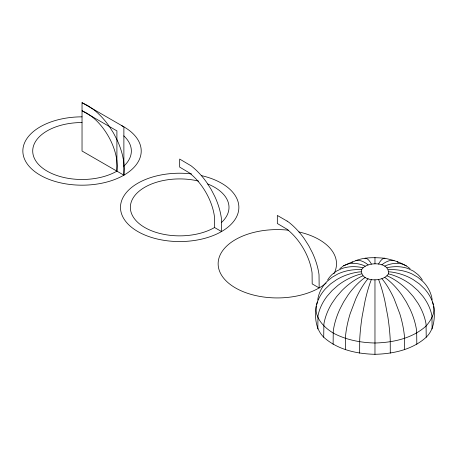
<?xml version="1.0" encoding="UTF-8"?>
<svg xmlns="http://www.w3.org/2000/svg" width="457" height="457" viewBox="0 0 457 457"><rect width="100%" height="100%" fill="white"/><g stroke="black" fill="none" stroke-linecap="round" stroke-linejoin="round"><path stroke-width="0.69" d="M116.906 171.147L117.215 165.84L116.786 160.121A43.592 25.169 60 0 0 91.52 116.364L86.779 113.13L82.032 110.748L116.906 130.879L116.906 171.147A49.316 28.471 0 0 1 36.469 161.909A49.316 28.471 0 0 1 82.032 122.539M123.881 175.174L124.247 168.81L123.738 161.944A52.309 30.202 60 0 0 117.135 140.048L113.416 132.896L109.08 126.098A52.309 30.202 60 0 0 93.417 109.434L87.733 105.556L82.032 102.694L82.032 151.016L123.881 175.174L123.881 126.852L82.032 102.694M317.804 299.992L317.998 298.175A52.309 41.256 24.9 0 1 327.018 281.489L332.096 277.268L338.02 273.892A52.309 41.256 24.9 0 1 359.413 269.579L361.596 269.75C366.331 261.124 390.267 261.341 388.341 273.886C383.606 282.512 359.665 282.295 361.596 269.75M316.404 306.116C314.422 316.884 315.581 329.131 323.716 337.226C337.597 349.771 356.751 353.849 374.969 354.306C393.186 353.849 412.34 349.771 426.221 337.226C434.367 329.326 435.018 317.621 433.944 306.99A52.309 42.712 0 0 0 424.61 288.904L419.355 283.9L413.219 279.61A52.309 42.712 0 0 0 391.072 271.984L388.81 271.818M316.718 304.756L317.335 302.031M371.387 279.535L370.798 280.964A52.309 11.054 -81.2 0 0 365.069 300.94L362.121 316.587A52.309 11.054 -81.2 0 0 359.705 339.882L359.653 353.141M378.55 264.095L379.139 263.004A52.309 11.054 -81.2 0 1 384.868 258.279C393.723 260.17 402.931 262.849 410.066 268.642M368.045 278.741L366.914 280.032A52.309 21.353 -71.6 0 0 355.843 298.735L350.148 313.725A52.309 21.353 -71.6 0 0 345.481 336.478L345.378 349.731M351.787 262.598C361.51 256.931 373.935 257.274 384.868 258.279L384.965 258.331M381.892 264.894L383.017 263.935A52.309 21.353 -71.6 0 1 394.094 260.484M339.865 268.642L343.584 265.78L352.775 261.707M365.177 277.468L363.583 278.559A52.309 30.202 -60 0 0 347.92 295.222L343.584 302.02L339.865 309.172A52.309 30.202 -60 0 0 333.262 331.068L333.119 344.298M364.972 258.331L365.069 258.279A52.309 11.054 81.2 0 1 370.798 263.004L371.387 264.095M384.76 266.168L386.354 265.408A52.309 30.202 -60 0 1 402.017 263.992L406.353 265.78M362.978 275.811L361.024 276.634A52.309 36.988 -45 0 0 341.842 290.652L336.529 296.713L331.976 303.237A52.309 36.988 -45 0 0 323.893 324.019L323.716 337.226M343.584 265.78L347.92 263.992A52.309 30.202 60 0 1 363.583 265.408L365.177 266.168M386.959 267.819L388.913 267.334A52.309 36.988 -45 0 1 408.095 268.567L413.408 271.087L417.955 274.577A52.309 36.988 -45 0 1 422.325 280.044M361.596 273.886L359.413 274.389A52.309 41.256 -24.9 0 0 338.02 285.322L332.096 290.532L327.018 296.325A52.309 41.256 -24.9 0 0 317.998 315.804L317.804 328.983M388.341 269.75L390.524 269.579A52.309 41.256 -24.9 0 1 411.917 273.892L417.841 277.268L422.914 281.489A52.309 41.256 -24.9 0 1 431.939 298.175L432.133 299.992M361.127 271.818L358.865 271.984A52.309 42.712 0 0 0 336.718 279.61L330.582 283.9L325.327 288.904A52.309 42.712 0 0 0 315.987 306.99C315.159 318.432 324.042 327.423 333.119 332.999C345.983 339.888 360.482 342.681 374.969 343.007C393.186 342.544 412.34 338.466 426.221 325.921C430.7 320.5 435.39 313.456 433.527 306.116M388.341 273.886L390.524 274.389A52.309 41.256 24.9 0 1 411.917 285.322L417.841 290.532L422.914 296.325A52.309 41.256 24.9 0 1 431.939 315.804L432.133 328.983M362.978 267.819L361.024 267.334A52.309 36.988 45 0 0 341.842 268.567L336.529 271.087L331.976 274.577A52.309 36.988 45 0 0 327.612 280.044M386.959 275.811L388.913 276.634A52.309 36.988 45 0 1 408.095 290.652L413.408 296.713L417.955 303.237A52.309 36.988 45 0 1 426.044 324.019L426.221 337.226M214.55 227.523L221.525 231.55L221.382 218.32A52.309 30.202 60 0 0 214.779 196.424L211.065 189.267L206.724 182.474A52.309 30.202 60 0 0 191.066 165.805L179.675 159.065L179.675 167.119L189.164 172.74A43.592 25.169 60 0 1 214.43 216.498L214.55 227.523A49.316 28.471 0 0 1 149.656 229.98A49.316 28.471 0 0 1 136.969 193.151A49.316 28.471 0 0 1 198.549 181.081M384.76 277.468L386.354 278.559A52.309 30.202 60 0 1 402.017 295.222L406.353 302.02L410.066 309.172A52.309 30.202 60 0 1 416.67 331.068L416.818 344.298M368.045 264.894L366.914 263.935A52.309 21.353 71.6 0 0 355.843 260.484M397.162 261.707L398.15 262.598M381.892 278.741L383.017 280.032A52.309 21.353 71.6 0 1 394.094 298.735L399.789 313.725A52.309 21.353 71.6 0 1 404.456 336.478L404.559 349.731M378.55 279.535L379.139 280.964A52.309 11.054 81.2 0 1 384.868 300.94L387.816 316.587A52.309 11.054 81.2 0 1 390.232 339.882L390.284 353.141M432.596 302.031L433.219 304.756M374.969 257.525L374.969 263.826M374.969 279.81L374.969 354.306M121.522 125.566A59.181 34.166 0 0 1 113.479 179.961A59.181 34.166 0 0 1 25.158 160.458A59.181 34.166 0 0 1 82.032 116.843M123.796 135.872A49.316 28.471 0 0 1 123.796 166.159M207.735 183.971A49.316 28.471 0 0 1 221.445 222.53M201.291 175.579A59.181 34.166 0 0 1 219.16 232.842A59.181 34.166 0 0 1 122.545 216.304A59.181 34.166 0 0 1 191.586 173.917M298.941 231.956A59.181 34.166 0 0 1 333.924 273.749M326.155 283.066A59.181 34.166 0 0 1 250.847 294.325A59.181 34.166 0 0 1 221.279 252.784A59.181 34.166 0 0 1 288.538 230.214M287.11 221.097L277.325 215.441L277.325 223.496L286.813 229.111A43.592 25.169 60 0 1 312.074 272.875L312.194 283.9L319.169 287.927L319.026 274.691A52.309 30.202 60 0 0 312.422 252.795L308.709 245.643L304.373 238.851A52.309 30.202 60 0 0 288.71 222.182L287.11 221.097"/></g></svg>
